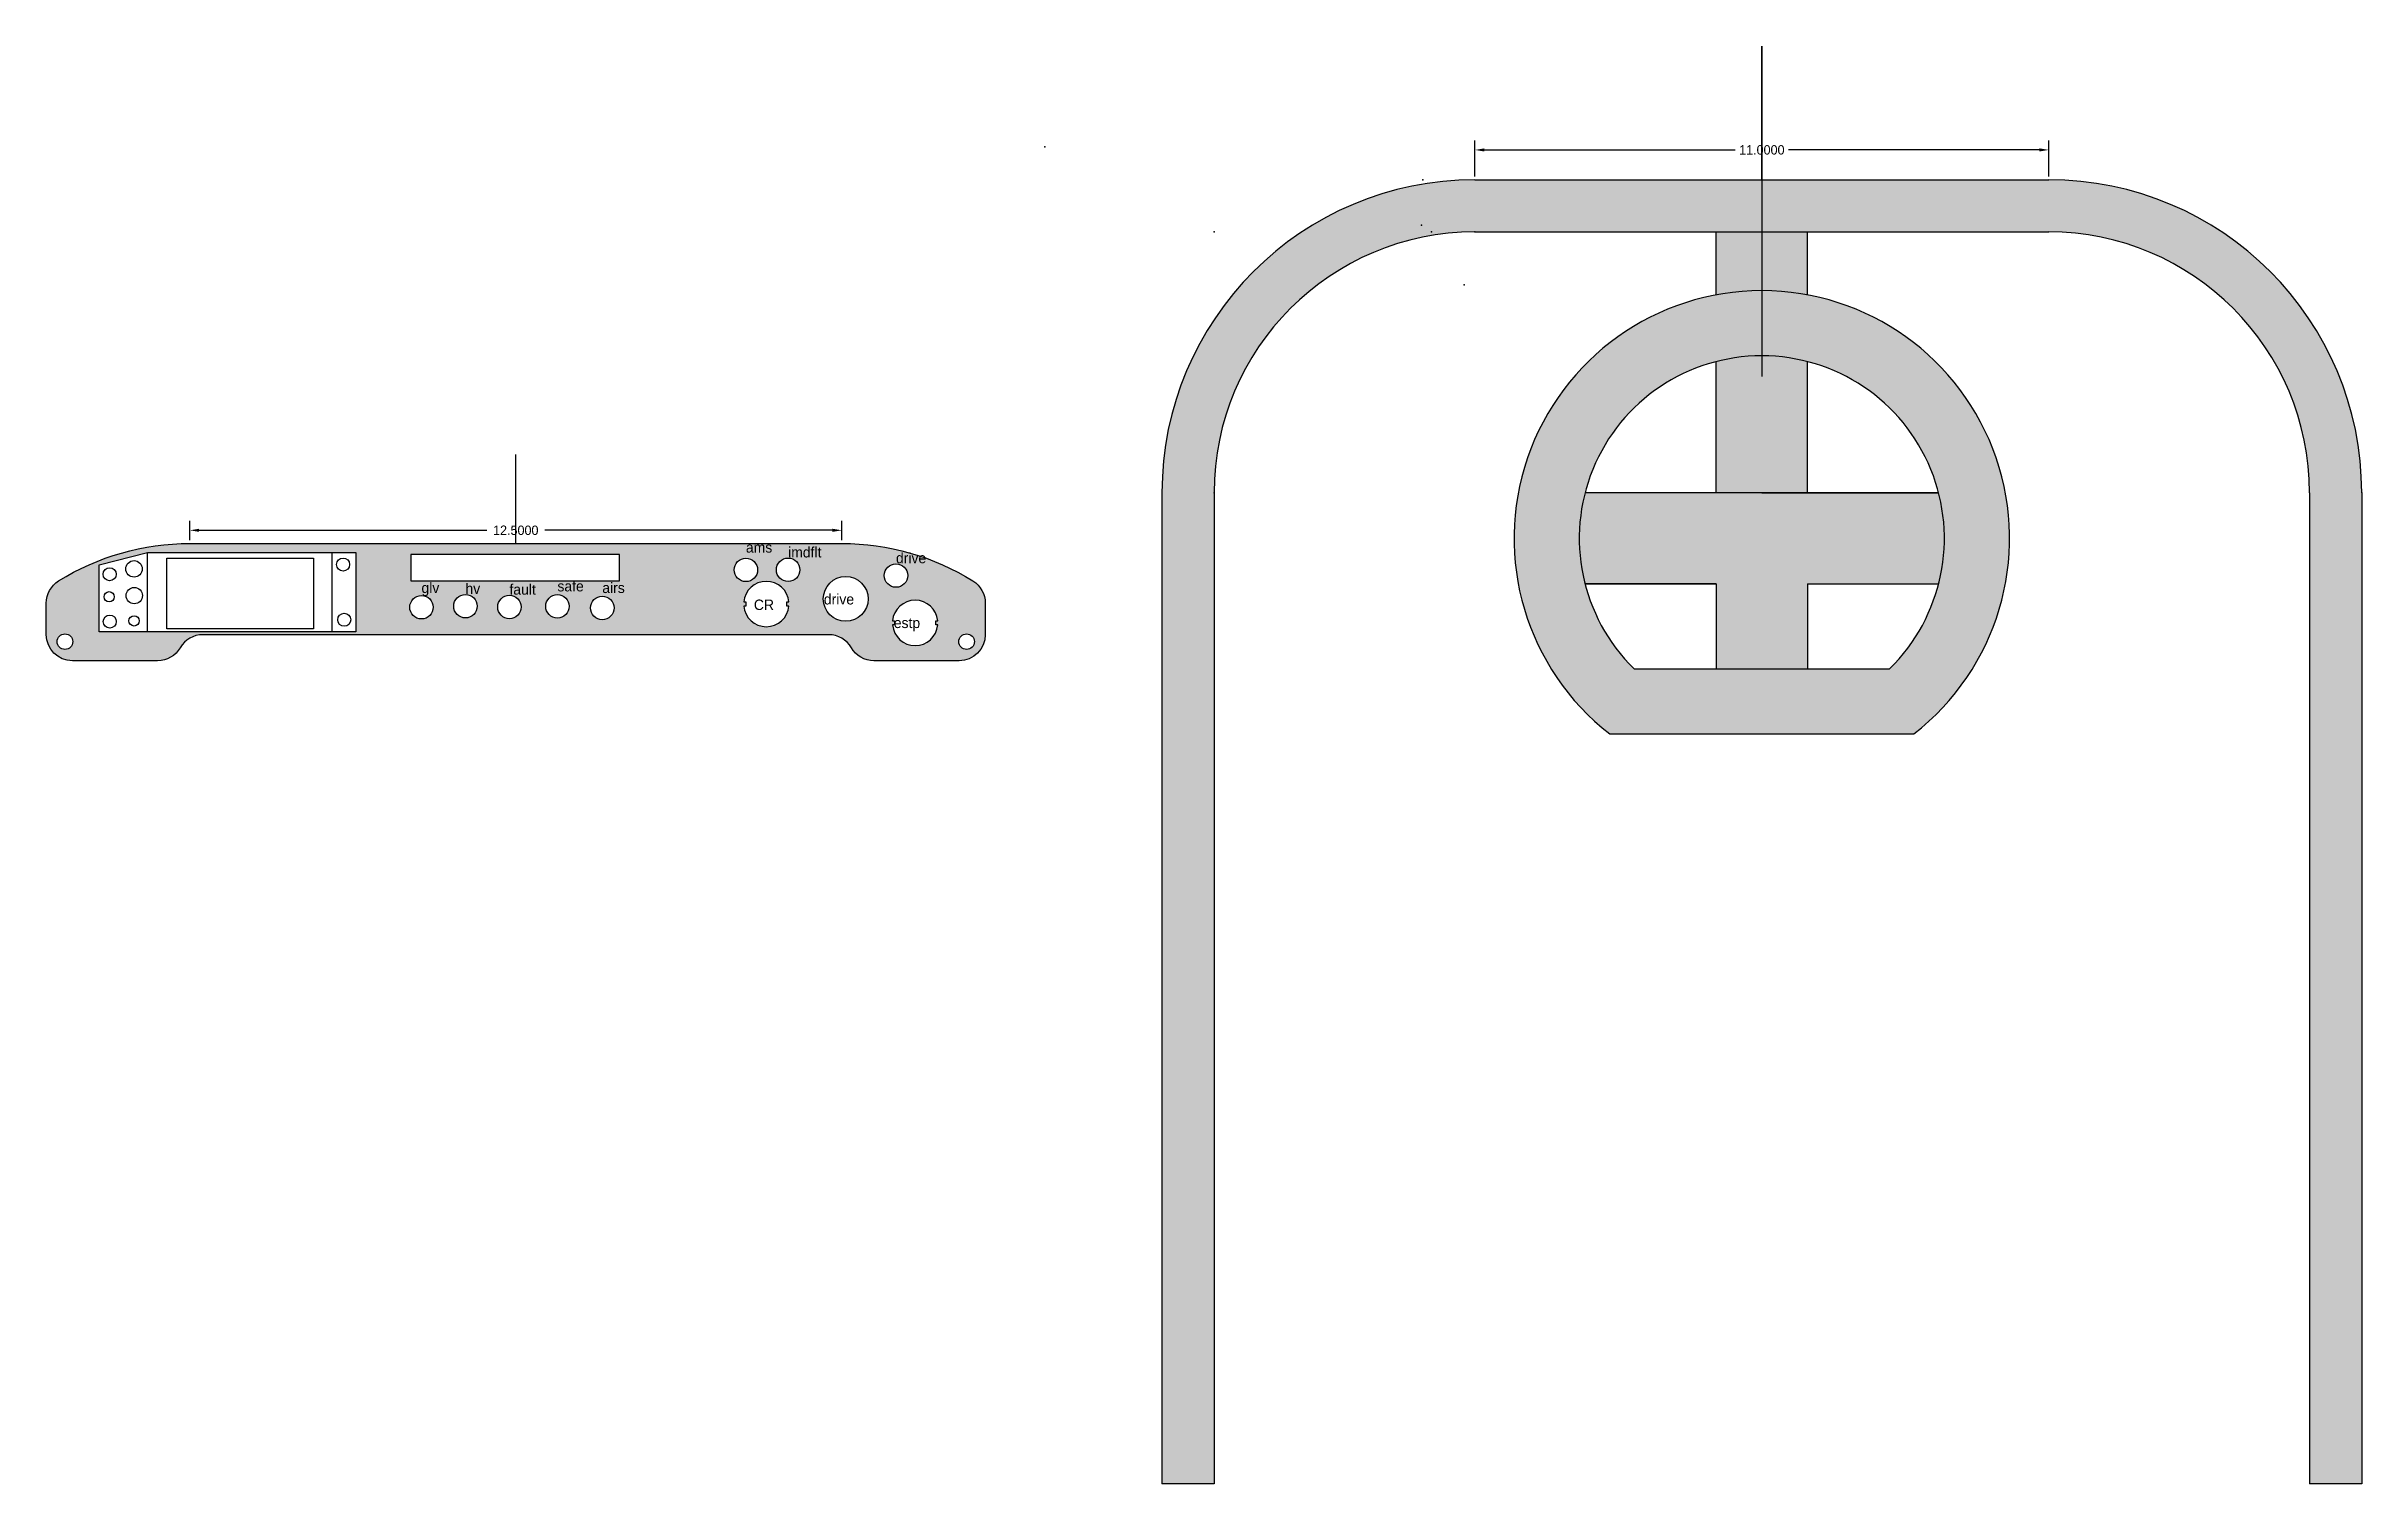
# Model space of a CAD drawing. Header units: inches. Extents: x 1.5 to 45.9, y -8.5 to 19.1.
import ezdxf

# ---------------------------------------------------------------- set-up
doc = ezdxf.new("R2010")
doc.units = ezdxf.units.IN
doc.header["$MEASUREMENT"] = 0
doc.dimstyles.get("Standard").update_dxf_attribs({"dimtxt": 0.18, "dimasz": 0.18, "dimexe": 0.18, "dimexo": 0.0625, "dimgap": 0.09, "dimtad": 0, "dimtih": 1, "dimtoh": 1, "dimdec": 4, "dimzin": 0, "dimdsep": 46, "dimtxsty": 'Standard', "dimcen": 0.09, "dimadec": 0, "dimazin": 0, "dimtfac": 1, "dimtdec": 4, "dimtofl": 0, "dimtmove": 0, "dimatfit": 3, "dimfxl": 1, "dimtolj": 1, "dimtzin": 0, "dimarcsym": 0})

# ---------------------------------------------------------------- blocks, each defined once
blk = doc.blocks.new('*D32')
at = {"color": 0, "lineweight": -2, "transparency": 16777216}
for p, q in [((4.25, 9.592), (4.25, 9.961)), ((4.43, 9.781), (9.945, 9.781)), ((16.57, 9.781), (11.055, 9.781)), ((16.75, 9.592), (16.75, 9.961))]:
    blk.add_line(p, q, dxfattribs=at)
at = {"color": 0, "transparency": 16777216}
for points in [[(4.43, 9.811), (4.43, 9.751), (4.25, 9.781)], [(16.57, 9.811), (16.57, 9.751), (16.75, 9.781)]]:
    blk.add_solid(points, dxfattribs=at)
at = {"layer": 'Defpoints', "color": 0, "transparency": 16777216}
for p in [(16.75, 9.781), (4.25, 9.53), (16.75, 9.53)]:
    blk.add_point(p, dxfattribs=at)
at = {"color": 0, "transparency": 16777216, "insert": (10.5, 9.781), "char_height": 0.18, "attachment_point": 5}
blk.add_mtext('\\A1;12.5000', dxfattribs=at)
blk = doc.blocks.new('*D33')
at = {"color": 0, "lineweight": -2, "transparency": 16777216}
for p, q in [((28.888, 16.564), (28.888, 17.254)), ((29.068, 17.074), (33.878, 17.074)), ((39.708, 17.074), (34.898, 17.074)), ((39.888, 16.564), (39.888, 17.254))]:
    blk.add_line(p, q, dxfattribs=at)
at = {"color": 0, "transparency": 16777216}
for points in [[(29.068, 17.104), (29.068, 17.044), (28.888, 17.074)], [(39.708, 17.104), (39.708, 17.044), (39.888, 17.074)]]:
    blk.add_solid(points, dxfattribs=at)
at = {"layer": 'Defpoints', "color": 0, "transparency": 16777216}
for p in [(39.888, 17.074), (28.888, 16.502), (39.888, 16.502)]:
    blk.add_point(p, dxfattribs=at)
at = {"color": 0, "transparency": 16777216, "insert": (34.388, 17.074), "char_height": 0.18, "attachment_point": 5}
blk.add_mtext('\\A1;11.0000', dxfattribs=at)

msp = doc.modelspace()

# ---------------------------------------------------------------- hatches: boundary and pattern name
h = msp.add_hatch(color=256)
h.dxf.hatch_style = 1
h.paths.add_polyline_path([(22.88756, 10.5018), (22.88756, -8.4982), (23.88756, -8.4982), (23.88756, 10.5018, -0.41421356), (28.88756, 15.5018), (39.88756, 15.5018, -0.41421356), (44.88756, 10.5018), (44.88756, -8.4982), (45.88756, -8.4982), (45.88756, 10.50324, 0.41414323), (39.88756, 16.5018), (28.88756, 16.5018, 0.41421356)])
at = {"true_color": 0x939598}
h = msp.add_hatch(color=252, dxfattribs=at)
h.dxf.hatch_style = 1
h.paths.add_polyline_path([(35.26256, 14.29551), (35.26256, 15.5018), (33.51256, 15.5018), (33.51256, 14.29551, -0.09290017)])
h.paths.add_polyline_path([(35.26256, 13.01566, 0.12701665), (33.51256, 13.01566), (33.51256, 10.5018), (35.26256, 10.5018)])
h = msp.add_hatch(color=256)
h.dxf.hatch_style = 1
h.paths.add_polyline_path([(31.47208, 5.8768), (37.30303, 5.8768, 2.91547595)])
h.paths.add_polyline_path([(36.83705, 7.1268), (31.93807, 7.1268, -2.44948974)], flags=16)
at = {"true_color": 0x202122}
h = msp.add_hatch(color=250, dxfattribs=at)
h.dxf.hatch_style = 1
h.paths.add_polyline_path([(30.9987, 10.5018, 0.12701665), (30.9987, 8.7518), (33.51256, 8.7518), (33.51256, 7.1268), (35.26256, 7.1268), (35.26256, 8.7518), (37.77642, 8.7518, 0.12701665), (37.77642, 10.5018)])
at = {"true_color": 0xf1eb1f}
h = msp.add_hatch(color=2, dxfattribs=at)
h.dxf.hatch_style = 1
h.paths.add_polyline_path([(16.75, 9.52952), (4.25, 9.52952, 0.1403883), (1.73529, 8.80925, 0.25877718), (1.5, 8.38507), (1.5, 7.77952, 0.41421356), (2, 7.27952), (3.63397, 7.27952, 0.26794919), (4.06699, 7.52952, -0.26794919), (4.5, 7.77952), (16.5, 7.77952, -0.26794919), (16.93301, 7.52952, 0.26794919), (17.36603, 7.27952), (19, 7.27952, 0.41421356), (19.5, 7.77952), (19.5, 8.38507, 0.25877718), (19.26471, 8.80925, 0.1403883)])
h.paths.add_polyline_path([(7.43503, 7.83533), (6.97689, 7.83533), (3.43789, 7.83533), (2.51305, 7.83533), (2.51305, 9.12001), (3.43789, 9.35233), (6.97689, 9.35233), (7.43503, 9.35233)], flags=16)
h.paths.add_polyline_path([(8.48895, 9.31407), (12.48895, 9.31407), (12.48895, 8.81407), (8.48895, 8.81407)], flags=16)
h.paths.add_polyline_path([(7.06481, 9.12493, -1), (7.31481, 9.12493, -1)], flags=0)
h.paths.add_polyline_path([(8.9175, 8.30555, -1), (8.4675, 8.30555, -1)], flags=16)
h.paths.add_polyline_path([(7.337, 8.06566, -1), (7.087, 8.06566, -1)], flags=0)
h.paths.add_polyline_path([(6.62277, 7.89377), (3.81277, 7.89377), (3.81277, 9.24377), (6.62277, 9.24377)], flags=0)
h.paths.add_polyline_path([(9.76042, 8.32634, -1), (9.31042, 8.32634, -1)], flags=16)
h.paths.add_polyline_path([(10.6033, 8.31083, -1), (10.1533, 8.31083, -1)], flags=16)
h.paths.add_polyline_path([(11.52308, 8.32352, -1), (11.07308, 8.32352, -1)], flags=16)
h.paths.add_polyline_path([(12.38344, 8.2925, -1), (11.93344, 8.2925, -1)], flags=16)
h.paths.add_polyline_path([(3.02391, 9.04158, -1), (3.33891, 9.04158, -1)], flags=0)
h.paths.add_polyline_path([(3.34404, 8.52891, -1), (3.02904, 8.52891, -1)], flags=0)
h.paths.add_polyline_path([(3.28081, 8.0436, -1), (3.08381, 8.0436, -1)], flags=0)
h.paths.add_polyline_path([(2.58959, 8.93933, -1), (2.83959, 8.93933, -1)], flags=0)
h.paths.add_polyline_path([(2.60702, 8.50729, -1), (2.80402, 8.50729, -1)], flags=0)
h.paths.add_polyline_path([(2.84184, 8.03158, -1), (2.59184, 8.03158, -1)], flags=0)
h.paths.add_polyline_path([(2.00763, 7.64598, -1), (1.70763, 7.64598, -1)], flags=16)
h.paths.add_polyline_path([(15.13672, 9.02145, -1), (14.68672, 9.02145, -1)], flags=16)
h.paths.add_polyline_path([(14.87008, 8.40658, -0.9136894), (15.73655, 8.407), (15.69718, 8.407), (15.69718, 8.32826), (15.73655, 8.32826, -0.91324209), (14.87012, 8.32826), (14.90949, 8.32826), (14.90949, 8.40658)], flags=16)
h.paths.add_polyline_path([(15.94596, 9.02427, -1), (15.49596, 9.02427, -1)], flags=16)
h.paths.add_polyline_path([(17.25522, 8.46611, -1), (16.39522, 8.46611, -1)], flags=16)
h.paths.add_polyline_path([(18.01366, 8.91325, -1), (17.56366, 8.91325, -1)], flags=16)
h.paths.add_polyline_path([(17.72289, 8.04427, -0.9136894), (18.58936, 8.04469), (18.54999, 8.04469), (18.54999, 7.96595), (18.58936, 7.96595, -0.91324209), (17.72293, 7.96595), (17.7623, 7.96595), (17.7623, 8.04427)], flags=16)
h.paths.add_polyline_path([(19.29237, 7.64598, -1), (18.99237, 7.64598, -1)], flags=16)
h.paths.add_polyline_path([(8.6425, 8.46182), (9.17583, 8.46182), (9.17583, 8.82848), (8.6425, 8.82848)], flags=24)
h.paths.add_polyline_path([(11.24808, 8.5595), (12.08142, 8.5595), (12.08142, 8.8595), (11.24808, 8.8595)], flags=24)
h.paths.add_polyline_path([(12.10844, 8.52848), (12.80844, 8.52848), (12.80844, 8.82848), (12.10844, 8.82848)], flags=24)
h.paths.add_polyline_path([(14.86172, 9.30396), (15.49505, 9.30396), (15.49505, 9.53729), (14.86172, 9.53729)], flags=9)
h.paths.add_polyline_path([(10.3283, 8.49746), (11.26163, 8.49746), (11.26163, 8.79746), (10.3283, 8.79746)], flags=24)
h.paths.add_polyline_path([(15.67096, 9.2109), (16.67096, 9.2109), (16.67096, 9.5109), (15.67096, 9.5109)], flags=24)
h.paths.add_polyline_path([(9.48542, 8.51297), (9.91875, 8.51297), (9.91875, 8.81297), (9.48542, 8.81297)], flags=24)
h.paths.add_polyline_path([(17.73866, 9.09988), (18.63866, 9.09988), (18.63866, 9.39988), (17.73866, 9.39988)], flags=24)
h.paths.add_polyline_path([(17.69678, 7.79006), (18.53012, 7.79006), (18.53012, 8.15673), (17.69678, 8.15673)], flags=24)
h.paths.add_polyline_path([(16.35629, 8.30917), (17.25629, 8.30917), (17.25629, 8.60917), (16.35629, 8.60917)], flags=24)
h.paths.add_polyline_path([(15.01465, 8.2031), (15.44798, 8.2031), (15.44798, 8.5031), (15.01465, 8.5031)], flags=8)

# ---------------------------------------------------------------- linework, layer by layer
for p, q in [((34.38756, 16.5018), (34.38756, 19.06078)), ((34.38756, 19.06078), (34.38756, 12.73313)), ((28.88756, 16.5018), (39.88756, 16.5018)), ((28.88756, 15.5018), (39.88767, 15.5018)), ((33.51256, 14.29551), (33.51256, 15.5018)), ((35.26256, 14.29551), (35.26256, 15.5018)), ((33.51256, 10.5018), (33.51256, 13.01566)), ((35.26256, 10.5018), (35.26256, 13.01566)), ((10.5, 9.52952), (10.5, 11.23574)), ((22.88756, 10.5018), (22.88756, -8.4982)), ((23.88756, 10.5018), (23.88756, -8.4982)), ((37.77642, 10.5018), (30.9987, 10.5018)), ((34.38756, 10.5018), (37.77642, 10.5018)), ((44.88756, 10.5018), (44.88756, -8.4982)), ((45.88756, 10.50324), (45.88756, -8.4982)), ((2.51305, 9.12001), (3.43789, 9.35233)), ((3.43789, 7.83533), (3.43789, 9.35233)), ((3.43789, 9.35233), (6.97689, 9.35233)), ((4.25, 9.52952), (10.5, 9.52952)), ((6.97689, 9.35233), (6.97689, 7.83533)), ((6.97689, 9.35233), (7.43503, 9.35233)), ((7.43503, 9.35233), (7.43503, 7.83533)), ((10.5, 9.52952), (10.5, 9.52952)), ((2.51305, 7.83533), (2.51305, 9.12001)), ((3.81277, 9.24377), (6.62277, 9.24377)), ((3.81277, 7.89377), (3.81277, 9.24377)), ((6.62277, 9.24377), (6.62277, 7.89377)), ((33.51256, 8.7518), (30.9987, 8.7518)), ((30.9987, 8.7518), (33.51256, 8.7518)), ((33.51256, 8.7518), (33.51256, 7.1268)), ((35.26256, 8.7518), (37.77642, 8.7518)), ((35.26256, 8.7518), (35.26256, 7.1268)), ((3.43789, 7.83533), (2.51305, 7.83533)), ((6.97689, 7.83533), (3.43789, 7.83533)), ((6.62277, 7.89377), (3.81277, 7.89377)), ((7.43503, 7.83533), (6.97689, 7.83533)), ((31.93807, 7.1268), (36.83705, 7.1268)), ((31.47208, 5.8768), (37.30303, 5.8768)), ((23.88756, -8.4982), (22.88756, -8.4982)), ((45.88756, -8.4982), (44.88756, -8.4982))]:
    msp.add_line(p, q)
for points in [[(16.75, 9.52952, -0.1403883), (19.26471, 8.80925, -0.25877718), (19.5, 8.38507), (19.5, 7.77952, -0.41421356), (19, 7.27952), (17.36603, 7.27952, -0.26794919), (16.93301, 7.52952, 0.26794919), (16.5, 7.77952), (4.5, 7.77952, 0.26794919), (4.06699, 7.52952, -0.26794919), (3.63397, 7.27952), (2, 7.27952, -0.41421356), (1.5, 7.77952), (1.5, 8.38507, -0.25877718), (1.73529, 8.80925, -0.1403883), (4.25, 9.52952)], [(15.73655, 8.407, 0.9136894), (14.87008, 8.40658), (14.90949, 8.40658), (14.90949, 8.32826), (14.87012, 8.32826, 0.91324209), (15.73655, 8.32826), (15.69718, 8.32826), (15.69718, 8.407)], [(17.7623, 8.04427), (17.7623, 7.96595), (17.72293, 7.96595, 0.91324209), (18.58936, 7.96595), (18.54999, 7.96595), (18.54999, 8.04469), (18.58936, 8.04469, 0.9136894), (17.72289, 8.04427)]]:
    msp.add_lwpolyline(points, format="xyb", close=True)
msp.add_lwpolyline([(8.48895, 9.31407), (8.48895, 8.81407), (12.48895, 8.81407), (12.48895, 9.31407)], close=True)
for centre, radius in [((2.71459, 8.93933), 0.125), ((3.18141, 9.04158), 0.1575), ((7.18981, 9.12493), 0.125), ((14.91172, 9.02145), 0.225), ((15.72096, 9.02427), 0.225), ((16.82522, 8.46611), 0.43), ((17.78866, 8.91325), 0.225), ((2.70552, 8.50729), 0.0985), ((3.18654, 8.52891), 0.1575), ((8.6925, 8.30555), 0.225), ((9.53542, 8.32634), 0.225), ((10.3783, 8.31083), 0.225), ((11.29808, 8.32352), 0.225), ((12.15844, 8.2925), 0.225), ((2.71684, 8.03158), 0.125), ((3.18231, 8.0436), 0.0985), ((7.212, 8.06566), 0.125), ((1.85763, 7.64598), 0.15), ((19.14237, 7.64598), 0.15)]:
    msp.add_circle(centre, radius)
for centre, radius, start, end in [((28.88756, 10.5018), 6, 90, 180), ((39.88756, 10.5018), 6, 0, 90), ((28.88756, 10.5018), 5, 90, 180), ((39.88756, 10.5018), 5, 0, 90), ((34.38756, 9.6268), 4.75, 307.863646, 232.136354), ((34.38756, 9.6268), 3.5, 314.415309, 225.584691)]:
    msp.add_arc(centre, radius, start, end)
for p in [(20.64389, 17.1305), (20.64389, 17.1305), (27.88756, 16.5018), (27.88756, 16.5018), (27.86485, 15.62976), (23.88756, 15.5018), (23.88756, 15.5018), (23.88756, 15.5018), (23.88756, 15.5018), (23.88756, 15.5018), (23.88756, 15.5018), (23.88756, 15.5018), (23.88756, 15.5018), (23.88756, 15.5018), (23.88756, 15.5018), (28.05617, 15.5018), (28.88756, 15.5018), (28.88756, 15.5018), (28.68271, 14.48474), (23.88756, 10.5018)]:
    msp.add_point(p)

# ---------------------------------------------------------------- texts
at = {"char_height": 0.2, "attachment_point": 1}
for s, width, insert in [('ams', 0.8792126, (14.91172, 9.55396)), ('imdflt', 0.75, (15.72096, 9.4609)), ('drive', 0.80424, (17.78866, 9.34988)), ('glv', 0.6904296, (8.6925, 8.77848)), ('hv', 0.75, (9.53542, 8.76297)), ('fault', 0.6648137, (10.3783, 8.74746)), ('safe', 0.707007, (11.29808, 8.8095)), ('airs', 0.7775941, (12.15844, 8.77848)), ('CR', 0.787687, (15.06465, 8.4531)), ('drive', 0.7500279, (16.40629, 8.55917)), ('estp', 0.787687, (17.74678, 8.10673))]:
    msp.add_mtext_dynamic_manual_height_columns(s, width=width, gutter_width=1, heights=[0], dxfattribs=dict(at, insert=insert))

# ---------------------------------------------------------------- dimensions: what is measured, and where the dimension line sits
for base, p1, p2, picture, middle in [((39.88756, 17.07358), (28.88756, 16.5018), (39.88756, 16.5018), '*D33', (34.38756, 17.07358)), ((16.75, 9.7813), (4.25, 9.52952), (16.75, 9.52952), '*D32', (10.5, 9.7813))]:
    dim = msp.add_linear_dim(base=base, p1=p1, p2=p2, dimstyle='Standard')
    dim.commit()
    dim.dimension.update_dxf_attribs({"geometry": picture, "text_midpoint": middle})

doc.saveas('drawing.dxf')
